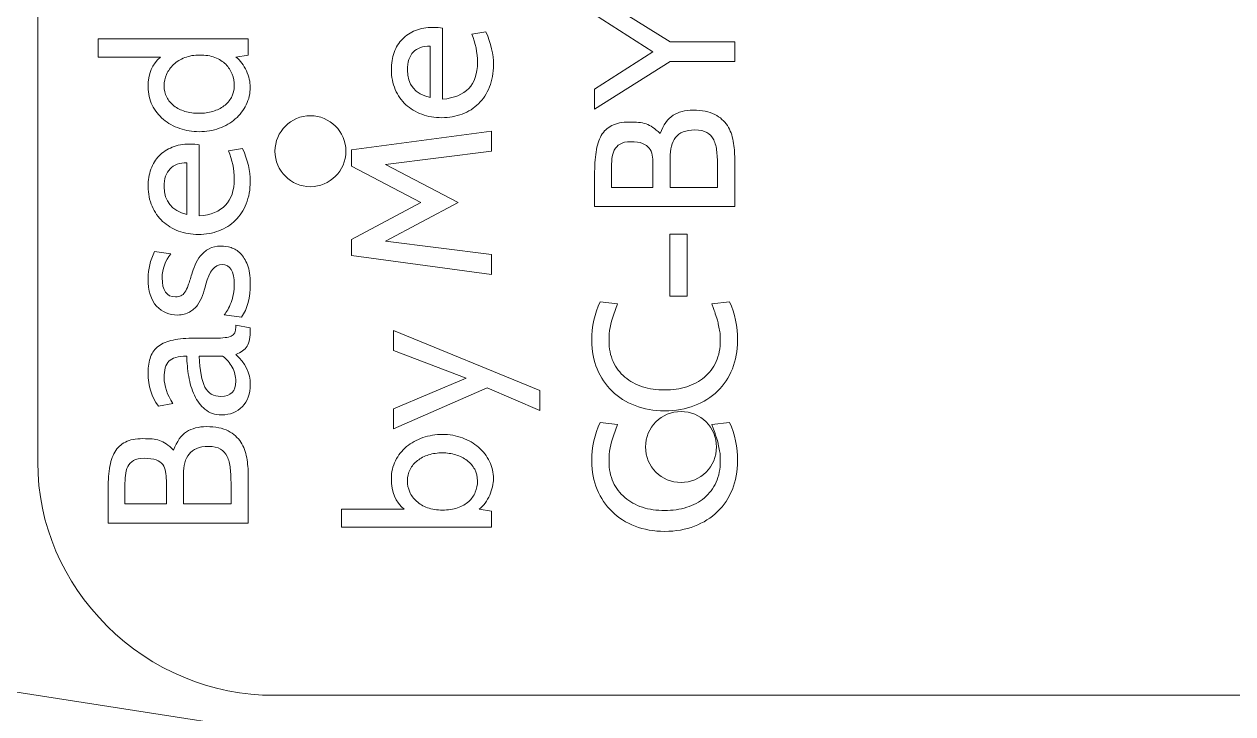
# Model space of a CAD drawing. Header units: centimetres. Extents: x -24 to 24.1, y -20.7 to 0.5.
# Drawn here: x -4.19 to 0.93, y -15.78 to -12.86 of the extents above; entities that cross this region are included whole.
import ezdxf

# ---------------------------------------------------------------- set-up
doc = ezdxf.new("R2010")
doc.units = ezdxf.units.CM
doc.header["$MEASUREMENT"] = 0
doc.layers.add('Layer 1', color=7, linetype='Continuous')

msp = doc.modelspace()

# ---------------------------------------------------------------- linework, layer by layer
at = {"layer": 'Layer 1', "color": 250, "lineweight": 9}
for points, knots in [([(-4.12828, -14.70126), (-4.12828, -14.70126), (-4.1283, -14.71581), (-4.1283, -14.71581), (-4.1283, -14.71581), (-4.1283, -14.98103), (-4.02293, -15.22084), (-3.83539, -15.40837), (-3.83539, -15.40837), (-3.64786, -15.59591), (-3.3935, -15.70126), (-3.12828, -15.70126), (-3.12828, -15.70126), (-3.12828, -15.70126), (4.37172, -15.70126), (4.37172, -15.70126), (4.37172, -15.70126), (4.63693, -15.70126), (4.89129, -15.59591), (5.07882, -15.40837), (5.07882, -15.40837), (5.26635, -15.22084), (5.37172, -14.96648), (5.37172, -14.70127), (5.37172, -14.70127), (5.37172, -14.70126), (5.37172, -2.29126), (5.37172, -2.29126), (5.37172, -2.29126), (5.37172, -1.73898), (4.924, -1.29127), (4.37172, -1.29127), (4.37172, -1.29127), (4.37172, -1.29126), (-3.12828, -1.29126), (-3.12828, -1.29127), (-3.12828, -1.29127), (-3.3935, -1.29127), (-3.64786, -1.39662), (-3.83539, -1.58416), (-3.83539, -1.58416), (-4.02293, -1.77169), (-4.12828, -2.02605), (-4.12828, -2.29126), (-4.12828, -2.29126), (-4.12828, -2.29126), (-4.12828, -14.70126), (-4.12828, -14.70126)], [0, 0, 0, 0, 0.07692308, 0.07692308, 0.07692308, 0.07692308, 0.15384615, 0.15384615, 0.15384615, 0.15384615, 0.23076923, 0.23076923, 0.23076923, 0.23076923, 0.30769231, 0.30769231, 0.30769231, 0.30769231, 0.38461538, 0.38461538, 0.38461538, 0.38461538, 0.46153846, 0.46153846, 0.46153846, 0.46153846, 0.53846154, 0.53846154, 0.53846154, 0.53846154, 0.61538462, 0.61538462, 0.61538462, 0.61538462, 0.69230769, 0.69230769, 0.69230769, 0.69230769, 0.76923077, 0.76923077, 0.76923077, 0.76923077, 0.84615385, 0.84615385, 0.84615385, 0.84615385, 1, 1, 1, 1]), ([(-1.77371, -12.73809), (-1.77371, -12.73809), (-1.45451, -12.93791), (-1.45451, -12.93791), (-1.45451, -12.93791), (-1.45451, -12.93791), (-1.18104, -12.93791), (-1.18104, -12.93791), (-1.18104, -12.93791), (-1.18104, -12.93791), (-1.18104, -13.02173), (-1.18104, -13.02173), (-1.18104, -13.02173), (-1.18104, -13.02173), (-1.45451, -13.02173), (-1.45451, -13.02173), (-1.45451, -13.02173), (-1.45451, -13.02173), (-1.77371, -13.22239), (-1.77371, -13.22239), (-1.77371, -13.22239), (-1.77371, -13.22239), (-1.77371, -13.13772), (-1.77371, -13.13772), (-1.77371, -13.13772), (-1.77371, -13.13772), (-1.52733, -12.98024), (-1.52733, -12.98024), (-1.52733, -12.98024), (-1.52733, -12.98024), (-1.77371, -12.82276), (-1.77371, -12.82276), (-1.77371, -12.82276), (-1.77371, -12.82276), (-1.77371, -12.73809), (-1.77371, -12.73809)], [0, 0, 0, 0, 0.1, 0.1, 0.1, 0.1, 0.2, 0.2, 0.2, 0.2, 0.3, 0.3, 0.3, 0.3, 0.4, 0.4, 0.4, 0.4, 0.5, 0.5, 0.5, 0.5, 0.6, 0.6, 0.6, 0.6, 0.7, 0.7, 0.7, 0.7, 0.8, 0.8, 0.8, 0.8, 1, 1, 1, 1]), ([(-2.41718, -12.88033), (-2.41718, -12.88033), (-2.41718, -13.1809), (-2.41718, -13.1809), (-2.41718, -13.1809), (-2.31841, -13.17187), (-2.26902, -13.11994), (-2.26902, -13.02511), (-2.26902, -13.02511), (-2.26902, -12.98278), (-2.2772, -12.94299), (-2.29357, -12.90573), (-2.29357, -12.90573), (-2.29357, -12.90573), (-2.23346, -12.89557), (-2.23346, -12.89557), (-2.23346, -12.89557), (-2.21201, -12.94468), (-2.20128, -12.99096), (-2.20128, -13.03443), (-2.20128, -13.03443), (-2.20128, -13.06942), (-2.20693, -13.10089), (-2.21822, -13.12883), (-2.21822, -13.12883), (-2.22951, -13.15677), (-2.24489, -13.18034), (-2.26436, -13.19953), (-2.26436, -13.19953), (-2.28383, -13.21872), (-2.30698, -13.23339), (-2.33379, -13.24355), (-2.33379, -13.24355), (-2.3606, -13.25371), (-2.38953, -13.25879), (-2.42057, -13.25879), (-2.42057, -13.25879), (-2.45049, -13.25879), (-2.47843, -13.254), (-2.50439, -13.2444), (-2.50439, -13.2444), (-2.53036, -13.2348), (-2.55279, -13.22126), (-2.5717, -13.20376), (-2.5717, -13.20376), (-2.59061, -13.18626), (-2.60557, -13.16495), (-2.61657, -13.13984), (-2.61657, -13.13984), (-2.62758, -13.11472), (-2.63309, -13.08664), (-2.63309, -13.05559), (-2.63309, -13.05559), (-2.63309, -13.02906), (-2.62913, -13.00479), (-2.62123, -12.98278), (-2.62123, -12.98278), (-2.61333, -12.96077), (-2.60176, -12.942), (-2.58652, -12.92648), (-2.58652, -12.92648), (-2.57128, -12.91095), (-2.55279, -12.89882), (-2.53106, -12.89007), (-2.53106, -12.89007), (-2.50933, -12.88132), (-2.48492, -12.87695), (-2.45782, -12.87695), (-2.45782, -12.87695), (-2.44202, -12.87695), (-2.42847, -12.87807), (-2.41718, -12.88033)], [0, 0, 0, 0, 0.05263158, 0.05263158, 0.05263158, 0.05263158, 0.10526316, 0.10526316, 0.10526316, 0.10526316, 0.15789474, 0.15789474, 0.15789474, 0.15789474, 0.21052632, 0.21052632, 0.21052632, 0.21052632, 0.26315789, 0.26315789, 0.26315789, 0.26315789, 0.31578947, 0.31578947, 0.31578947, 0.31578947, 0.36842105, 0.36842105, 0.36842105, 0.36842105, 0.42105263, 0.42105263, 0.42105263, 0.42105263, 0.47368421, 0.47368421, 0.47368421, 0.47368421, 0.52631579, 0.52631579, 0.52631579, 0.52631579, 0.57894737, 0.57894737, 0.57894737, 0.57894737, 0.63157895, 0.63157895, 0.63157895, 0.63157895, 0.68421053, 0.68421053, 0.68421053, 0.68421053, 0.73684211, 0.73684211, 0.73684211, 0.73684211, 0.78947368, 0.78947368, 0.78947368, 0.78947368, 0.84210526, 0.84210526, 0.84210526, 0.84210526, 0.89473684, 0.89473684, 0.89473684, 0.89473684, 1, 1, 1, 1]), ([(-3.23846, -12.92606), (-3.23846, -12.92606), (-3.23846, -12.99379), (-3.23846, -12.99379), (-3.23846, -12.99379), (-3.23846, -12.99379), (-3.29095, -13.00226), (-3.29095, -13.00226), (-3.29095, -13.00226), (-3.28136, -13.00903), (-3.27289, -13.01764), (-3.26555, -13.02808), (-3.26555, -13.02808), (-3.25822, -13.03852), (-3.25187, -13.04953), (-3.2465, -13.0611), (-3.2465, -13.0611), (-3.24114, -13.07267), (-3.23705, -13.08439), (-3.23423, -13.09624), (-3.23423, -13.09624), (-3.2314, -13.10809), (-3.22999, -13.1191), (-3.22999, -13.12926), (-3.22999, -13.12926), (-3.22999, -13.15579), (-3.23564, -13.18062), (-3.24693, -13.20377), (-3.24693, -13.20377), (-3.25822, -13.22691), (-3.2736, -13.24695), (-3.29307, -13.26388), (-3.29307, -13.26388), (-3.31254, -13.28081), (-3.3354, -13.29408), (-3.36165, -13.30367), (-3.36165, -13.30367), (-3.3879, -13.31327), (-3.41598, -13.31807), (-3.44589, -13.31807), (-3.44589, -13.31807), (-3.47468, -13.31807), (-3.5022, -13.31355), (-3.52844, -13.30452), (-3.52844, -13.30452), (-3.55469, -13.29549), (-3.57769, -13.28265), (-3.59745, -13.266), (-3.59745, -13.266), (-3.6172, -13.24935), (-3.63287, -13.22945), (-3.64444, -13.20631), (-3.64444, -13.20631), (-3.65601, -13.18316), (-3.6618, -13.15748), (-3.6618, -13.12926), (-3.6618, -13.12926), (-3.6618, -13.07338), (-3.6443, -13.03105), (-3.6093, -13.00226), (-3.6093, -13.00226), (-3.6093, -13.00226), (-3.87346, -13.00226), (-3.87346, -13.00226), (-3.87346, -13.00226), (-3.87346, -13.00226), (-3.87346, -12.92606), (-3.87346, -12.92606), (-3.87346, -12.92606), (-3.87346, -12.92606), (-3.23846, -12.92606), (-3.23846, -12.92606)], [0, 0, 0, 0, 0.05263158, 0.05263158, 0.05263158, 0.05263158, 0.10526316, 0.10526316, 0.10526316, 0.10526316, 0.15789474, 0.15789474, 0.15789474, 0.15789474, 0.21052632, 0.21052632, 0.21052632, 0.21052632, 0.26315789, 0.26315789, 0.26315789, 0.26315789, 0.31578947, 0.31578947, 0.31578947, 0.31578947, 0.36842105, 0.36842105, 0.36842105, 0.36842105, 0.42105263, 0.42105263, 0.42105263, 0.42105263, 0.47368421, 0.47368421, 0.47368421, 0.47368421, 0.52631579, 0.52631579, 0.52631579, 0.52631579, 0.57894737, 0.57894737, 0.57894737, 0.57894737, 0.63157895, 0.63157895, 0.63157895, 0.63157895, 0.68421053, 0.68421053, 0.68421053, 0.68421053, 0.73684211, 0.73684211, 0.73684211, 0.73684211, 0.78947368, 0.78947368, 0.78947368, 0.78947368, 0.84210526, 0.84210526, 0.84210526, 0.84210526, 0.89473684, 0.89473684, 0.89473684, 0.89473684, 1, 1, 1, 1]), ([(-2.56535, -13.05729), (-2.56535, -13.11881), (-2.53346, -13.15776), (-2.46968, -13.17413), (-2.46968, -13.17413), (-2.46968, -13.17413), (-2.46968, -12.95569), (-2.46968, -12.95569), (-2.46968, -12.95569), (-2.50016, -12.95569), (-2.52372, -12.96415), (-2.54037, -12.98109), (-2.54037, -12.98109), (-2.55703, -12.99802), (-2.56535, -13.02342), (-2.56535, -13.05729)], [0, 0, 0, 0, 0.2, 0.2, 0.2, 0.2, 0.4, 0.4, 0.4, 0.4, 0.6, 0.6, 0.6, 0.6, 1, 1, 1, 1]), ([(-3.59406, -13.12333), (-3.59406, -13.14139), (-3.59039, -13.15762), (-3.58305, -13.17202), (-3.58305, -13.17202), (-3.57572, -13.18641), (-3.56556, -13.19869), (-3.55257, -13.20885), (-3.55257, -13.20885), (-3.53959, -13.21901), (-3.52407, -13.22677), (-3.50601, -13.23213), (-3.50601, -13.23213), (-3.48795, -13.23749), (-3.46791, -13.24017), (-3.44589, -13.24017), (-3.44589, -13.24017), (-3.42557, -13.24017), (-3.40638, -13.23749), (-3.38832, -13.23213), (-3.38832, -13.23213), (-3.37026, -13.22677), (-3.35459, -13.21915), (-3.34133, -13.20927), (-3.34133, -13.20927), (-3.32807, -13.19939), (-3.31748, -13.18726), (-3.30958, -13.17286), (-3.30958, -13.17286), (-3.30168, -13.15847), (-3.29773, -13.14196), (-3.29773, -13.12333), (-3.29773, -13.12333), (-3.29773, -13.1064), (-3.30069, -13.09017), (-3.30662, -13.07465), (-3.30662, -13.07465), (-3.31254, -13.05913), (-3.32157, -13.0453), (-3.33371, -13.03316), (-3.33371, -13.03316), (-3.34585, -13.02103), (-3.36109, -13.01143), (-3.37943, -13.00438), (-3.37943, -13.00438), (-3.39778, -12.99732), (-3.41908, -12.99379), (-3.44335, -12.99379), (-3.44335, -12.99379), (-3.46706, -12.99379), (-3.48823, -12.99746), (-3.50685, -13.0048), (-3.50685, -13.0048), (-3.52548, -13.01214), (-3.54129, -13.02187), (-3.55427, -13.03401), (-3.55427, -13.03401), (-3.56725, -13.04614), (-3.57713, -13.05997), (-3.5839, -13.0755), (-3.5839, -13.0755), (-3.59067, -13.09102), (-3.59406, -13.10696), (-3.59406, -13.12333)], [0, 0, 0, 0, 0.05882353, 0.05882353, 0.05882353, 0.05882353, 0.11764706, 0.11764706, 0.11764706, 0.11764706, 0.17647059, 0.17647059, 0.17647059, 0.17647059, 0.23529412, 0.23529412, 0.23529412, 0.23529412, 0.29411765, 0.29411765, 0.29411765, 0.29411765, 0.35294118, 0.35294118, 0.35294118, 0.35294118, 0.41176471, 0.41176471, 0.41176471, 0.41176471, 0.47058824, 0.47058824, 0.47058824, 0.47058824, 0.52941176, 0.52941176, 0.52941176, 0.52941176, 0.58823529, 0.58823529, 0.58823529, 0.58823529, 0.64705882, 0.64705882, 0.64705882, 0.64705882, 0.70588235, 0.70588235, 0.70588235, 0.70588235, 0.76470588, 0.76470588, 0.76470588, 0.76470588, 0.82352941, 0.82352941, 0.82352941, 0.82352941, 0.88235294, 0.88235294, 0.88235294, 0.88235294, 1, 1, 1, 1]), ([(-1.18104, -13.43152), (-1.18104, -13.43152), (-1.18104, -13.63472), (-1.18104, -13.63472), (-1.18104, -13.63472), (-1.18104, -13.63472), (-1.77371, -13.63472), (-1.77371, -13.63472), (-1.77371, -13.63472), (-1.77371, -13.63472), (-1.77371, -13.50094), (-1.77371, -13.50094), (-1.77371, -13.50094), (-1.77371, -13.46425), (-1.77173, -13.43194), (-1.76778, -13.404), (-1.76778, -13.404), (-1.76383, -13.37606), (-1.75635, -13.35278), (-1.74535, -13.33415), (-1.74535, -13.33415), (-1.73434, -13.31552), (-1.71938, -13.30141), (-1.70047, -13.29182), (-1.70047, -13.29182), (-1.68156, -13.28222), (-1.65715, -13.27742), (-1.62724, -13.27742), (-1.62724, -13.27742), (-1.612, -13.27742), (-1.59873, -13.27784), (-1.58744, -13.27869), (-1.58744, -13.27869), (-1.57615, -13.27954), (-1.56571, -13.28166), (-1.55611, -13.28504), (-1.55611, -13.28504), (-1.54652, -13.28843), (-1.53706, -13.29337), (-1.52775, -13.29986), (-1.52775, -13.29986), (-1.51844, -13.30621), (-1.50814, -13.31482), (-1.49685, -13.32554), (-1.49685, -13.32554), (-1.48274, -13.28885), (-1.46439, -13.26331), (-1.44181, -13.24863), (-1.44181, -13.24863), (-1.41924, -13.23396), (-1.39101, -13.22662), (-1.35715, -13.22662), (-1.35715, -13.22662), (-1.31933, -13.22662), (-1.28885, -13.23269), (-1.26571, -13.24482), (-1.26571, -13.24482), (-1.24256, -13.25696), (-1.22478, -13.27276), (-1.21237, -13.29224), (-1.21237, -13.29224), (-1.19995, -13.31171), (-1.19162, -13.33373), (-1.18739, -13.35828), (-1.18739, -13.35828), (-1.18316, -13.38283), (-1.18104, -13.40724), (-1.18104, -13.43152)], [0, 0, 0, 0, 0.05555556, 0.05555556, 0.05555556, 0.05555556, 0.11111111, 0.11111111, 0.11111111, 0.11111111, 0.16666667, 0.16666667, 0.16666667, 0.16666667, 0.22222222, 0.22222222, 0.22222222, 0.22222222, 0.27777778, 0.27777778, 0.27777778, 0.27777778, 0.33333333, 0.33333333, 0.33333333, 0.33333333, 0.38888889, 0.38888889, 0.38888889, 0.38888889, 0.44444444, 0.44444444, 0.44444444, 0.44444444, 0.5, 0.5, 0.5, 0.5, 0.55555556, 0.55555556, 0.55555556, 0.55555556, 0.61111111, 0.61111111, 0.61111111, 0.61111111, 0.66666667, 0.66666667, 0.66666667, 0.66666667, 0.72222222, 0.72222222, 0.72222222, 0.72222222, 0.77777778, 0.77777778, 0.77777778, 0.77777778, 0.83333333, 0.83333333, 0.83333333, 0.83333333, 0.88888889, 0.88888889, 0.88888889, 0.88888889, 1, 1, 1, 1]), ([(-2.97548, -13.25053), (-3.05833, -13.25051), (-3.12548, -13.31768), (-3.12548, -13.40051), (-3.12548, -13.40051), (-3.12549, -13.48335), (-3.05833, -13.5505), (-2.9755, -13.5505), (-2.9755, -13.5505), (-2.89266, -13.55051), (-2.82551, -13.48335), (-2.82549, -13.40052), (-2.82549, -13.40052), (-2.82549, -13.31768), (-2.89266, -13.25053), (-2.97548, -13.25053)], [0, 0, 0, 0, 0.2, 0.2, 0.2, 0.2, 0.4, 0.4, 0.4, 0.4, 0.6, 0.6, 0.6, 0.6, 1, 1, 1, 1]), ([(-2.20975, -13.31552), (-2.20975, -13.31552), (-2.20975, -13.40019), (-2.20975, -13.40019), (-2.20975, -13.40019), (-2.20975, -13.40019), (-2.65764, -13.45607), (-2.65764, -13.45607), (-2.65764, -13.45607), (-2.65764, -13.45607), (-2.3503, -13.61694), (-2.3503, -13.61694), (-2.3503, -13.61694), (-2.3503, -13.61694), (-2.65764, -13.78119), (-2.65764, -13.78119), (-2.65764, -13.78119), (-2.65764, -13.78119), (-2.20975, -13.83707), (-2.20975, -13.83707), (-2.20975, -13.83707), (-2.20975, -13.83707), (-2.20975, -13.92174), (-2.20975, -13.92174), (-2.20975, -13.92174), (-2.20975, -13.92174), (-2.80242, -13.84215), (-2.80242, -13.84215), (-2.80242, -13.84215), (-2.80242, -13.84215), (-2.80242, -13.77357), (-2.80242, -13.77357), (-2.80242, -13.77357), (-2.80242, -13.77357), (-2.50862, -13.61779), (-2.50862, -13.61779), (-2.50862, -13.61779), (-2.50862, -13.61779), (-2.80242, -13.46369), (-2.80242, -13.46369), (-2.80242, -13.46369), (-2.80242, -13.46369), (-2.80242, -13.39426), (-2.80242, -13.39426), (-2.80242, -13.39426), (-2.80242, -13.39426), (-2.20975, -13.31552), (-2.20975, -13.31552)], [0, 0, 0, 0, 0.07692308, 0.07692308, 0.07692308, 0.07692308, 0.15384615, 0.15384615, 0.15384615, 0.15384615, 0.23076923, 0.23076923, 0.23076923, 0.23076923, 0.30769231, 0.30769231, 0.30769231, 0.30769231, 0.38461538, 0.38461538, 0.38461538, 0.38461538, 0.46153846, 0.46153846, 0.46153846, 0.46153846, 0.53846154, 0.53846154, 0.53846154, 0.53846154, 0.61538462, 0.61538462, 0.61538462, 0.61538462, 0.69230769, 0.69230769, 0.69230769, 0.69230769, 0.76923077, 0.76923077, 0.76923077, 0.76923077, 0.84615385, 0.84615385, 0.84615385, 0.84615385, 1, 1, 1, 1]), ([(-1.45451, -13.42855), (-1.45451, -13.42855), (-1.45451, -13.55344), (-1.45451, -13.55344), (-1.45451, -13.55344), (-1.45451, -13.55344), (-1.25385, -13.55344), (-1.25385, -13.55344), (-1.25385, -13.55344), (-1.25385, -13.55344), (-1.25385, -13.47074), (-1.25385, -13.47074), (-1.25385, -13.47074), (-1.25385, -13.44549), (-1.25484, -13.42291), (-1.25682, -13.40329), (-1.25682, -13.40329), (-1.25879, -13.38354), (-1.26317, -13.36689), (-1.26994, -13.35306), (-1.26994, -13.35306), (-1.27671, -13.33923), (-1.28631, -13.32879), (-1.29873, -13.32145), (-1.29873, -13.32145), (-1.31114, -13.31411), (-1.32808, -13.31044), (-1.34953, -13.31044), (-1.34953, -13.31044), (-1.36928, -13.31044), (-1.38579, -13.31326), (-1.39906, -13.31891), (-1.39906, -13.31891), (-1.41232, -13.32455), (-1.42305, -13.33231), (-1.43123, -13.34247), (-1.43123, -13.34247), (-1.43942, -13.35263), (-1.44534, -13.36505), (-1.44901, -13.37959), (-1.44901, -13.37959), (-1.45268, -13.39426), (-1.45451, -13.41063), (-1.45451, -13.42855)], [0, 0, 0, 0, 0.08333333, 0.08333333, 0.08333333, 0.08333333, 0.16666667, 0.16666667, 0.16666667, 0.16666667, 0.25, 0.25, 0.25, 0.25, 0.33333333, 0.33333333, 0.33333333, 0.33333333, 0.41666667, 0.41666667, 0.41666667, 0.41666667, 0.5, 0.5, 0.5, 0.5, 0.58333333, 0.58333333, 0.58333333, 0.58333333, 0.66666667, 0.66666667, 0.66666667, 0.66666667, 0.75, 0.75, 0.75, 0.75, 0.83333333, 0.83333333, 0.83333333, 0.83333333, 1, 1, 1, 1]), ([(-3.44589, -13.37395), (-3.44589, -13.37395), (-3.44589, -13.67452), (-3.44589, -13.67452), (-3.44589, -13.67452), (-3.34712, -13.66549), (-3.29773, -13.61356), (-3.29773, -13.51873), (-3.29773, -13.51873), (-3.29773, -13.4764), (-3.30591, -13.43661), (-3.32228, -13.39935), (-3.32228, -13.39935), (-3.32228, -13.39935), (-3.26217, -13.38919), (-3.26217, -13.38919), (-3.26217, -13.38919), (-3.24072, -13.4383), (-3.22999, -13.48458), (-3.22999, -13.52805), (-3.22999, -13.52805), (-3.22999, -13.56304), (-3.23564, -13.59451), (-3.24693, -13.62245), (-3.24693, -13.62245), (-3.25822, -13.65039), (-3.2736, -13.67396), (-3.29307, -13.69315), (-3.29307, -13.69315), (-3.31254, -13.71234), (-3.33569, -13.72701), (-3.3625, -13.73717), (-3.3625, -13.73717), (-3.38931, -13.74733), (-3.41824, -13.75241), (-3.44928, -13.75241), (-3.44928, -13.75241), (-3.4792, -13.75241), (-3.50714, -13.74762), (-3.5331, -13.73802), (-3.5331, -13.73802), (-3.55907, -13.72842), (-3.5815, -13.71488), (-3.60041, -13.69738), (-3.60041, -13.69738), (-3.61932, -13.67988), (-3.63428, -13.65857), (-3.64528, -13.63346), (-3.64528, -13.63346), (-3.65629, -13.60834), (-3.6618, -13.58026), (-3.6618, -13.54921), (-3.6618, -13.54921), (-3.6618, -13.52268), (-3.65784, -13.49841), (-3.64994, -13.4764), (-3.64994, -13.4764), (-3.64204, -13.45439), (-3.63047, -13.43562), (-3.61523, -13.4201), (-3.61523, -13.4201), (-3.59999, -13.40457), (-3.5815, -13.39244), (-3.55977, -13.38369), (-3.55977, -13.38369), (-3.53804, -13.37494), (-3.51363, -13.37057), (-3.48653, -13.37057), (-3.48653, -13.37057), (-3.47073, -13.37057), (-3.45718, -13.37169), (-3.44589, -13.37395)], [0, 0, 0, 0, 0.05263158, 0.05263158, 0.05263158, 0.05263158, 0.10526316, 0.10526316, 0.10526316, 0.10526316, 0.15789474, 0.15789474, 0.15789474, 0.15789474, 0.21052632, 0.21052632, 0.21052632, 0.21052632, 0.26315789, 0.26315789, 0.26315789, 0.26315789, 0.31578947, 0.31578947, 0.31578947, 0.31578947, 0.36842105, 0.36842105, 0.36842105, 0.36842105, 0.42105263, 0.42105263, 0.42105263, 0.42105263, 0.47368421, 0.47368421, 0.47368421, 0.47368421, 0.52631579, 0.52631579, 0.52631579, 0.52631579, 0.57894737, 0.57894737, 0.57894737, 0.57894737, 0.63157895, 0.63157895, 0.63157895, 0.63157895, 0.68421053, 0.68421053, 0.68421053, 0.68421053, 0.73684211, 0.73684211, 0.73684211, 0.73684211, 0.78947368, 0.78947368, 0.78947368, 0.78947368, 0.84210526, 0.84210526, 0.84210526, 0.84210526, 0.89473684, 0.89473684, 0.89473684, 0.89473684, 1, 1, 1, 1]), ([(-1.70259, -13.47752), (-1.70259, -13.47752), (-1.70259, -13.55344), (-1.70259, -13.55344), (-1.70259, -13.55344), (-1.70259, -13.55344), (-1.52733, -13.55344), (-1.52733, -13.55344), (-1.52733, -13.55344), (-1.52733, -13.55344), (-1.52733, -13.45395), (-1.52733, -13.45395), (-1.52733, -13.45395), (-1.52733, -13.44055), (-1.52832, -13.42813), (-1.53029, -13.41684), (-1.53029, -13.41684), (-1.53227, -13.40569), (-1.53636, -13.39581), (-1.54271, -13.38735), (-1.54271, -13.38735), (-1.54892, -13.37888), (-1.55823, -13.37239), (-1.57079, -13.36759), (-1.57079, -13.36759), (-1.58321, -13.36279), (-1.60028, -13.3604), (-1.62173, -13.3604), (-1.62173, -13.3604), (-1.6405, -13.3604), (-1.65518, -13.36364), (-1.66604, -13.37013), (-1.66604, -13.37013), (-1.67677, -13.37662), (-1.68481, -13.38509), (-1.69031, -13.39581), (-1.69031, -13.39581), (-1.69567, -13.40654), (-1.69906, -13.41882), (-1.70047, -13.43293), (-1.70047, -13.43293), (-1.70188, -13.4469), (-1.70259, -13.46185), (-1.70259, -13.47752)], [0, 0, 0, 0, 0.08333333, 0.08333333, 0.08333333, 0.08333333, 0.16666667, 0.16666667, 0.16666667, 0.16666667, 0.25, 0.25, 0.25, 0.25, 0.33333333, 0.33333333, 0.33333333, 0.33333333, 0.41666667, 0.41666667, 0.41666667, 0.41666667, 0.5, 0.5, 0.5, 0.5, 0.58333333, 0.58333333, 0.58333333, 0.58333333, 0.66666667, 0.66666667, 0.66666667, 0.66666667, 0.75, 0.75, 0.75, 0.75, 0.83333333, 0.83333333, 0.83333333, 0.83333333, 1, 1, 1, 1]), ([(-3.59406, -13.55091), (-3.59406, -13.61243), (-3.56217, -13.65138), (-3.49839, -13.66775), (-3.49839, -13.66775), (-3.49839, -13.66775), (-3.49839, -13.44931), (-3.49839, -13.44931), (-3.49839, -13.44931), (-3.52887, -13.44931), (-3.55243, -13.45777), (-3.56908, -13.47471), (-3.56908, -13.47471), (-3.58574, -13.49164), (-3.59406, -13.51704), (-3.59406, -13.55091)], [0, 0, 0, 0, 0.2, 0.2, 0.2, 0.2, 0.4, 0.4, 0.4, 0.4, 0.6, 0.6, 0.6, 0.6, 1, 1, 1, 1]), ([(-1.38255, -13.75071), (-1.38255, -13.75071), (-1.38255, -14.01318), (-1.38255, -14.01318), (-1.38255, -14.01318), (-1.38255, -14.01318), (-1.45536, -14.01318), (-1.45536, -14.01318), (-1.45536, -14.01318), (-1.45536, -14.01318), (-1.45536, -13.75071), (-1.45536, -13.75071), (-1.45536, -13.75071), (-1.45536, -13.75071), (-1.38255, -13.75071), (-1.38255, -13.75071)], [0, 0, 0, 0, 0.2, 0.2, 0.2, 0.2, 0.4, 0.4, 0.4, 0.4, 0.6, 0.6, 0.6, 0.6, 1, 1, 1, 1]), ([(-3.22999, -13.95985), (-3.22999, -14.02024), (-3.24213, -14.06766), (-3.2664, -14.10209), (-3.2664, -14.10209), (-3.2664, -14.10209), (-3.34006, -14.09277), (-3.34006, -14.09277), (-3.34006, -14.09277), (-3.3299, -14.08148), (-3.3203, -14.06413), (-3.31127, -14.0407), (-3.31127, -14.0407), (-3.30224, -14.01728), (-3.29773, -13.99146), (-3.29773, -13.96323), (-3.29773, -13.96323), (-3.29773, -13.90792), (-3.31494, -13.88026), (-3.34937, -13.88026), (-3.34937, -13.88026), (-3.38042, -13.88026), (-3.40328, -13.90792), (-3.41795, -13.96323), (-3.41795, -13.96323), (-3.42191, -13.98017), (-3.42656, -13.99611), (-3.43192, -14.01107), (-3.43192, -14.01107), (-3.43729, -14.02603), (-3.44434, -14.03943), (-3.45309, -14.05129), (-3.45309, -14.05129), (-3.46184, -14.06314), (-3.47299, -14.07288), (-3.48653, -14.0805), (-3.48653, -14.0805), (-3.50008, -14.08812), (-3.51701, -14.09249), (-3.53733, -14.09362), (-3.53733, -14.09362), (-3.57289, -14.09362), (-3.60253, -14.08092), (-3.62623, -14.05552), (-3.62623, -14.05552), (-3.64994, -14.03012), (-3.6618, -13.99089), (-3.6618, -13.93783), (-3.6618, -13.93783), (-3.6618, -13.90001), (-3.65276, -13.86248), (-3.6347, -13.82523), (-3.6347, -13.82523), (-3.6347, -13.82523), (-3.56527, -13.83454), (-3.56527, -13.83454), (-3.56527, -13.83454), (-3.59011, -13.86389), (-3.60253, -13.89776), (-3.60253, -13.93614), (-3.60253, -13.93614), (-3.60253, -13.98976), (-3.58376, -14.01657), (-3.54622, -14.01657), (-3.54622, -14.01657), (-3.53719, -14.01657), (-3.52943, -14.01516), (-3.52322, -14.01234), (-3.52322, -14.01234), (-3.51701, -14.00952), (-3.51137, -14.00444), (-3.50657, -13.9971), (-3.50657, -13.9971), (-3.50177, -13.98976), (-3.49712, -13.97988), (-3.49246, -13.96747), (-3.49246, -13.96747), (-3.48795, -13.95505), (-3.48287, -13.93924), (-3.47722, -13.92005), (-3.47722, -13.92005), (-3.47383, -13.9082), (-3.46918, -13.89536), (-3.46325, -13.88153), (-3.46325, -13.88153), (-3.45732, -13.8677), (-3.44956, -13.85486), (-3.43997, -13.84301), (-3.43997, -13.84301), (-3.43037, -13.83115), (-3.41852, -13.82127), (-3.40441, -13.81337), (-3.40441, -13.81337), (-3.3903, -13.80547), (-3.37336, -13.80152), (-3.35361, -13.80152), (-3.35361, -13.80152), (-3.34006, -13.80152), (-3.32595, -13.80378), (-3.31127, -13.80829), (-3.31127, -13.80829), (-3.2966, -13.81281), (-3.28333, -13.82099), (-3.27148, -13.83285), (-3.27148, -13.83285), (-3.25963, -13.8447), (-3.24975, -13.86093), (-3.24185, -13.88153), (-3.24185, -13.88153), (-3.23394, -13.90213), (-3.22999, -13.92824), (-3.22999, -13.95985)], [0, 0, 0, 0, 0.03448276, 0.03448276, 0.03448276, 0.03448276, 0.06896552, 0.06896552, 0.06896552, 0.06896552, 0.10344828, 0.10344828, 0.10344828, 0.10344828, 0.13793103, 0.13793103, 0.13793103, 0.13793103, 0.17241379, 0.17241379, 0.17241379, 0.17241379, 0.20689655, 0.20689655, 0.20689655, 0.20689655, 0.24137931, 0.24137931, 0.24137931, 0.24137931, 0.27586207, 0.27586207, 0.27586207, 0.27586207, 0.31034483, 0.31034483, 0.31034483, 0.31034483, 0.34482759, 0.34482759, 0.34482759, 0.34482759, 0.37931034, 0.37931034, 0.37931034, 0.37931034, 0.4137931, 0.4137931, 0.4137931, 0.4137931, 0.44827586, 0.44827586, 0.44827586, 0.44827586, 0.48275862, 0.48275862, 0.48275862, 0.48275862, 0.51724138, 0.51724138, 0.51724138, 0.51724138, 0.55172414, 0.55172414, 0.55172414, 0.55172414, 0.5862069, 0.5862069, 0.5862069, 0.5862069, 0.62068966, 0.62068966, 0.62068966, 0.62068966, 0.65517241, 0.65517241, 0.65517241, 0.65517241, 0.68965517, 0.68965517, 0.68965517, 0.68965517, 0.72413793, 0.72413793, 0.72413793, 0.72413793, 0.75862069, 0.75862069, 0.75862069, 0.75862069, 0.79310345, 0.79310345, 0.79310345, 0.79310345, 0.82758621, 0.82758621, 0.82758621, 0.82758621, 0.86206897, 0.86206897, 0.86206897, 0.86206897, 0.89655172, 0.89655172, 0.89655172, 0.89655172, 0.93103448, 0.93103448, 0.93103448, 0.93103448, 1, 1, 1, 1]), ([(-1.16919, -14.20114), (-1.16919, -14.2446), (-1.17652, -14.28454), (-1.1912, -14.32094), (-1.1912, -14.32094), (-1.20588, -14.35735), (-1.22676, -14.38868), (-1.25385, -14.41492), (-1.25385, -14.41492), (-1.28095, -14.44117), (-1.3134, -14.46163), (-1.35122, -14.47631), (-1.35122, -14.47631), (-1.38904, -14.49098), (-1.43109, -14.49832), (-1.47737, -14.49832), (-1.47737, -14.49832), (-1.52309, -14.49832), (-1.56486, -14.49098), (-1.60268, -14.47631), (-1.60268, -14.47631), (-1.6405, -14.46163), (-1.67296, -14.44117), (-1.70005, -14.41492), (-1.70005, -14.41492), (-1.72714, -14.38868), (-1.74817, -14.35749), (-1.76313, -14.32137), (-1.76313, -14.32137), (-1.77808, -14.28524), (-1.78556, -14.24545), (-1.78556, -14.20199), (-1.78556, -14.20199), (-1.78556, -14.14159), (-1.77399, -14.08684), (-1.75085, -14.03773), (-1.75085, -14.03773), (-1.75085, -14.03773), (-1.67634, -14.0462), (-1.67634, -14.0462), (-1.67634, -14.0462), (-1.67634, -14.0462), (-1.69328, -14.09446), (-1.69328, -14.09446), (-1.69328, -14.09446), (-1.70626, -14.12663), (-1.71275, -14.16247), (-1.71275, -14.20199), (-1.71275, -14.20199), (-1.71275, -14.23529), (-1.70682, -14.26478), (-1.69497, -14.29046), (-1.69497, -14.29046), (-1.68312, -14.31614), (-1.66675, -14.33788), (-1.64586, -14.35566), (-1.64586, -14.35566), (-1.62498, -14.37344), (-1.60014, -14.38698), (-1.57135, -14.3963), (-1.57135, -14.3963), (-1.54257, -14.40561), (-1.51124, -14.41027), (-1.47737, -14.41027), (-1.47737, -14.41027), (-1.44407, -14.41027), (-1.41303, -14.40575), (-1.38424, -14.39672), (-1.38424, -14.39672), (-1.35545, -14.38769), (-1.33048, -14.37428), (-1.30931, -14.3565), (-1.30931, -14.3565), (-1.28814, -14.33872), (-1.27163, -14.31671), (-1.25978, -14.29046), (-1.25978, -14.29046), (-1.24793, -14.26422), (-1.242, -14.23416), (-1.242, -14.20029), (-1.242, -14.20029), (-1.242, -14.19183), (-1.24228, -14.18364), (-1.24285, -14.17574), (-1.24285, -14.17574), (-1.24341, -14.16784), (-1.24454, -14.15965), (-1.24623, -14.15119), (-1.24623, -14.15119), (-1.24623, -14.15119), (-1.25047, -14.13002), (-1.25047, -14.13002), (-1.25047, -14.13002), (-1.25103, -14.1255), (-1.25329, -14.11788), (-1.25724, -14.10716), (-1.25724, -14.10716), (-1.25724, -14.10716), (-1.26317, -14.08768), (-1.26317, -14.08768), (-1.26317, -14.08768), (-1.26373, -14.08486), (-1.26627, -14.07752), (-1.27079, -14.06567), (-1.27079, -14.06567), (-1.27079, -14.06567), (-1.27756, -14.0462), (-1.27756, -14.0462), (-1.27756, -14.0462), (-1.27756, -14.0462), (-1.20305, -14.03773), (-1.20305, -14.03773), (-1.20305, -14.03773), (-1.18048, -14.08684), (-1.16919, -14.14131), (-1.16919, -14.20114)], [0, 0, 0, 0, 0.03333333, 0.03333333, 0.03333333, 0.03333333, 0.06666667, 0.06666667, 0.06666667, 0.06666667, 0.1, 0.1, 0.1, 0.1, 0.13333333, 0.13333333, 0.13333333, 0.13333333, 0.16666667, 0.16666667, 0.16666667, 0.16666667, 0.2, 0.2, 0.2, 0.2, 0.23333333, 0.23333333, 0.23333333, 0.23333333, 0.26666667, 0.26666667, 0.26666667, 0.26666667, 0.3, 0.3, 0.3, 0.3, 0.33333333, 0.33333333, 0.33333333, 0.33333333, 0.36666667, 0.36666667, 0.36666667, 0.36666667, 0.4, 0.4, 0.4, 0.4, 0.43333333, 0.43333333, 0.43333333, 0.43333333, 0.46666667, 0.46666667, 0.46666667, 0.46666667, 0.5, 0.5, 0.5, 0.5, 0.53333333, 0.53333333, 0.53333333, 0.53333333, 0.56666667, 0.56666667, 0.56666667, 0.56666667, 0.6, 0.6, 0.6, 0.6, 0.63333333, 0.63333333, 0.63333333, 0.63333333, 0.66666667, 0.66666667, 0.66666667, 0.66666667, 0.7, 0.7, 0.7, 0.7, 0.73333333, 0.73333333, 0.73333333, 0.73333333, 0.76666667, 0.76666667, 0.76666667, 0.76666667, 0.8, 0.8, 0.8, 0.8, 0.83333333, 0.83333333, 0.83333333, 0.83333333, 0.86666667, 0.86666667, 0.86666667, 0.86666667, 0.9, 0.9, 0.9, 0.9, 0.93333333, 0.93333333, 0.93333333, 0.93333333, 1, 1, 1, 1]), ([(-3.29095, -14.13595), (-3.29095, -14.13595), (-3.22999, -14.14781), (-3.22999, -14.14781), (-3.22999, -14.14781), (-3.22999, -14.14781), (-3.22999, -14.15373), (-3.22999, -14.15373), (-3.22999, -14.15373), (-3.22999, -14.17067), (-3.23098, -14.18478), (-3.23296, -14.19607), (-3.23296, -14.19607), (-3.23493, -14.20735), (-3.23832, -14.21695), (-3.24312, -14.22485), (-3.24312, -14.22485), (-3.24791, -14.23275), (-3.25426, -14.23939), (-3.26217, -14.24475), (-3.26217, -14.24475), (-3.27007, -14.25011), (-3.27966, -14.25533), (-3.29095, -14.26041), (-3.29095, -14.26041), (-3.25031, -14.29541), (-3.22999, -14.33774), (-3.22999, -14.38741), (-3.22999, -14.38741), (-3.22999, -14.42636), (-3.24114, -14.4574), (-3.26344, -14.48055), (-3.26344, -14.48055), (-3.28573, -14.50369), (-3.31466, -14.51526), (-3.35022, -14.51526), (-3.35022, -14.51526), (-3.37901, -14.51526), (-3.40271, -14.5075), (-3.42134, -14.49198), (-3.42134, -14.49198), (-3.43997, -14.47645), (-3.45493, -14.4567), (-3.46621, -14.43271), (-3.46621, -14.43271), (-3.4775, -14.40872), (-3.48555, -14.38205), (-3.49034, -14.3527), (-3.49034, -14.3527), (-3.49514, -14.32335), (-3.49782, -14.29484), (-3.49839, -14.26719), (-3.49839, -14.26719), (-3.53564, -14.26719), (-3.5609, -14.27438), (-3.57416, -14.28878), (-3.57416, -14.28878), (-3.58743, -14.30317), (-3.59406, -14.32617), (-3.59406, -14.35778), (-3.59406, -14.35778), (-3.59406, -14.3939), (-3.58164, -14.43031), (-3.55681, -14.467), (-3.55681, -14.467), (-3.55681, -14.467), (-3.61861, -14.47801), (-3.61861, -14.47801), (-3.61861, -14.47801), (-3.6474, -14.44075), (-3.6618, -14.3939), (-3.6618, -14.33746), (-3.6618, -14.33746), (-3.6618, -14.31093), (-3.65827, -14.28835), (-3.65121, -14.26973), (-3.65121, -14.26973), (-3.64416, -14.2511), (-3.63287, -14.236), (-3.61734, -14.22443), (-3.61734, -14.22443), (-3.60182, -14.21286), (-3.58136, -14.20439), (-3.55596, -14.19903), (-3.55596, -14.19903), (-3.53056, -14.19367), (-3.49952, -14.19099), (-3.46283, -14.19099), (-3.46283, -14.19099), (-3.46283, -14.19099), (-3.37816, -14.19099), (-3.37816, -14.19099), (-3.37816, -14.19099), (-3.34542, -14.19099), (-3.3227, -14.18816), (-3.31, -14.18252), (-3.31, -14.18252), (-3.2973, -14.17687), (-3.29095, -14.16389), (-3.29095, -14.14357), (-3.29095, -14.14357), (-3.29095, -14.14357), (-3.29095, -14.13595), (-3.29095, -14.13595)], [0, 0, 0, 0, 0.03703704, 0.03703704, 0.03703704, 0.03703704, 0.07407407, 0.07407407, 0.07407407, 0.07407407, 0.11111111, 0.11111111, 0.11111111, 0.11111111, 0.14814815, 0.14814815, 0.14814815, 0.14814815, 0.18518519, 0.18518519, 0.18518519, 0.18518519, 0.22222222, 0.22222222, 0.22222222, 0.22222222, 0.25925926, 0.25925926, 0.25925926, 0.25925926, 0.2962963, 0.2962963, 0.2962963, 0.2962963, 0.33333333, 0.33333333, 0.33333333, 0.33333333, 0.37037037, 0.37037037, 0.37037037, 0.37037037, 0.40740741, 0.40740741, 0.40740741, 0.40740741, 0.44444444, 0.44444444, 0.44444444, 0.44444444, 0.48148148, 0.48148148, 0.48148148, 0.48148148, 0.51851852, 0.51851852, 0.51851852, 0.51851852, 0.55555556, 0.55555556, 0.55555556, 0.55555556, 0.59259259, 0.59259259, 0.59259259, 0.59259259, 0.62962963, 0.62962963, 0.62962963, 0.62962963, 0.66666667, 0.66666667, 0.66666667, 0.66666667, 0.7037037, 0.7037037, 0.7037037, 0.7037037, 0.74074074, 0.74074074, 0.74074074, 0.74074074, 0.77777778, 0.77777778, 0.77777778, 0.77777778, 0.81481481, 0.81481481, 0.81481481, 0.81481481, 0.85185185, 0.85185185, 0.85185185, 0.85185185, 0.88888889, 0.88888889, 0.88888889, 0.88888889, 0.92592593, 0.92592593, 0.92592593, 0.92592593, 1, 1, 1, 1]), ([(-2.62462, -14.15881), (-2.62462, -14.15881), (-2.00486, -14.41281), (-2.00486, -14.41281), (-2.00486, -14.41281), (-2.00486, -14.41281), (-2.00486, -14.49748), (-2.00486, -14.49748), (-2.00486, -14.49748), (-2.00486, -14.49748), (-2.22838, -14.4018), (-2.22838, -14.4018), (-2.22838, -14.4018), (-2.22838, -14.4018), (-2.62462, -14.57452), (-2.62462, -14.57452), (-2.62462, -14.57452), (-2.62462, -14.57452), (-2.62462, -14.48986), (-2.62462, -14.48986), (-2.62462, -14.48986), (-2.62462, -14.48986), (-2.31643, -14.36032), (-2.31643, -14.36032), (-2.31643, -14.36032), (-2.31643, -14.36032), (-2.62462, -14.24348), (-2.62462, -14.24348), (-2.62462, -14.24348), (-2.62462, -14.24348), (-2.62462, -14.15881), (-2.62462, -14.15881)], [0, 0, 0, 0, 0.11111111, 0.11111111, 0.11111111, 0.11111111, 0.22222222, 0.22222222, 0.22222222, 0.22222222, 0.33333333, 0.33333333, 0.33333333, 0.33333333, 0.44444444, 0.44444444, 0.44444444, 0.44444444, 0.55555556, 0.55555556, 0.55555556, 0.55555556, 0.66666667, 0.66666667, 0.66666667, 0.66666667, 0.77777778, 0.77777778, 0.77777778, 0.77777778, 1, 1, 1, 1]), ([(-3.34683, -14.26719), (-3.34683, -14.26719), (-3.44589, -14.26719), (-3.44589, -14.26719), (-3.44589, -14.26719), (-3.44364, -14.32815), (-3.43559, -14.37175), (-3.42176, -14.398), (-3.42176, -14.398), (-3.40794, -14.42424), (-3.3855, -14.43737), (-3.35445, -14.43737), (-3.35445, -14.43737), (-3.31212, -14.43737), (-3.29095, -14.41592), (-3.29095, -14.37302), (-3.29095, -14.37302), (-3.29095, -14.3527), (-3.29603, -14.33308), (-3.30619, -14.31418), (-3.30619, -14.31418), (-3.31635, -14.29527), (-3.3299, -14.2796), (-3.34683, -14.26719)], [0, 0, 0, 0, 0.14285714, 0.14285714, 0.14285714, 0.14285714, 0.28571429, 0.28571429, 0.28571429, 0.28571429, 0.42857143, 0.42857143, 0.42857143, 0.42857143, 0.57142857, 0.57142857, 0.57142857, 0.57142857, 0.71428571, 0.71428571, 0.71428571, 0.71428571, 1, 1, 1, 1]), ([(-1.40828, -14.50128), (-1.49112, -14.50126), (-1.55827, -14.56843), (-1.55827, -14.65126), (-1.55827, -14.65126), (-1.55828, -14.7341), (-1.49112, -14.80125), (-1.40829, -14.80125), (-1.40829, -14.80125), (-1.32545, -14.80126), (-1.2583, -14.7341), (-1.25828, -14.65127), (-1.25828, -14.65127), (-1.25828, -14.56843), (-1.32545, -14.50128), (-1.40828, -14.50128)], [0, 0, 0, 0, 0.2, 0.2, 0.2, 0.2, 0.4, 0.4, 0.4, 0.4, 0.6, 0.6, 0.6, 0.6, 1, 1, 1, 1]), ([(-3.23846, -14.77011), (-3.23846, -14.77011), (-3.23846, -14.97331), (-3.23846, -14.97331), (-3.23846, -14.97331), (-3.23846, -14.97331), (-3.83113, -14.97331), (-3.83113, -14.97331), (-3.83113, -14.97331), (-3.83113, -14.97331), (-3.83113, -14.83953), (-3.83113, -14.83953), (-3.83113, -14.83953), (-3.83113, -14.80284), (-3.82915, -14.77053), (-3.8252, -14.74259), (-3.8252, -14.74259), (-3.82125, -14.71465), (-3.81377, -14.69137), (-3.80277, -14.67274), (-3.80277, -14.67274), (-3.79176, -14.65411), (-3.7768, -14.64), (-3.75789, -14.63041), (-3.75789, -14.63041), (-3.73898, -14.62081), (-3.71457, -14.61601), (-3.68466, -14.61601), (-3.68466, -14.61601), (-3.66942, -14.61601), (-3.65615, -14.61643), (-3.64486, -14.61728), (-3.64486, -14.61728), (-3.63357, -14.61813), (-3.62313, -14.62025), (-3.61353, -14.62363), (-3.61353, -14.62363), (-3.60394, -14.62702), (-3.59448, -14.63196), (-3.58517, -14.63845), (-3.58517, -14.63845), (-3.57586, -14.6448), (-3.56556, -14.65341), (-3.55427, -14.66413), (-3.55427, -14.66413), (-3.54016, -14.62744), (-3.52181, -14.6019), (-3.49923, -14.58722), (-3.49923, -14.58722), (-3.47666, -14.57255), (-3.44843, -14.56521), (-3.41457, -14.56521), (-3.41457, -14.56521), (-3.37675, -14.56521), (-3.34627, -14.57128), (-3.32313, -14.58341), (-3.32313, -14.58341), (-3.29998, -14.59555), (-3.2822, -14.61135), (-3.26979, -14.63083), (-3.26979, -14.63083), (-3.25737, -14.6503), (-3.24904, -14.67232), (-3.24481, -14.69687), (-3.24481, -14.69687), (-3.24058, -14.72142), (-3.23846, -14.74583), (-3.23846, -14.77011)], [0, 0, 0, 0, 0.05555556, 0.05555556, 0.05555556, 0.05555556, 0.11111111, 0.11111111, 0.11111111, 0.11111111, 0.16666667, 0.16666667, 0.16666667, 0.16666667, 0.22222222, 0.22222222, 0.22222222, 0.22222222, 0.27777778, 0.27777778, 0.27777778, 0.27777778, 0.33333333, 0.33333333, 0.33333333, 0.33333333, 0.38888889, 0.38888889, 0.38888889, 0.38888889, 0.44444444, 0.44444444, 0.44444444, 0.44444444, 0.5, 0.5, 0.5, 0.5, 0.55555556, 0.55555556, 0.55555556, 0.55555556, 0.61111111, 0.61111111, 0.61111111, 0.61111111, 0.66666667, 0.66666667, 0.66666667, 0.66666667, 0.72222222, 0.72222222, 0.72222222, 0.72222222, 0.77777778, 0.77777778, 0.77777778, 0.77777778, 0.83333333, 0.83333333, 0.83333333, 0.83333333, 0.88888889, 0.88888889, 0.88888889, 0.88888889, 1, 1, 1, 1]), ([(-1.16919, -14.71084), (-1.16919, -14.7543), (-1.17652, -14.79424), (-1.1912, -14.83064), (-1.1912, -14.83064), (-1.20588, -14.86705), (-1.22676, -14.89838), (-1.25385, -14.92462), (-1.25385, -14.92462), (-1.28095, -14.95087), (-1.3134, -14.97133), (-1.35122, -14.98601), (-1.35122, -14.98601), (-1.38904, -15.00068), (-1.43109, -15.00802), (-1.47737, -15.00802), (-1.47737, -15.00802), (-1.52309, -15.00802), (-1.56486, -15.00068), (-1.60268, -14.98601), (-1.60268, -14.98601), (-1.6405, -14.97133), (-1.67296, -14.95087), (-1.70005, -14.92462), (-1.70005, -14.92462), (-1.72714, -14.89838), (-1.74817, -14.86719), (-1.76313, -14.83107), (-1.76313, -14.83107), (-1.77808, -14.79494), (-1.78556, -14.75515), (-1.78556, -14.71169), (-1.78556, -14.71169), (-1.78556, -14.65129), (-1.77399, -14.59654), (-1.75085, -14.54743), (-1.75085, -14.54743), (-1.75085, -14.54743), (-1.67634, -14.5559), (-1.67634, -14.5559), (-1.67634, -14.5559), (-1.67634, -14.5559), (-1.69328, -14.60416), (-1.69328, -14.60416), (-1.69328, -14.60416), (-1.70626, -14.63633), (-1.71275, -14.67217), (-1.71275, -14.71169), (-1.71275, -14.71169), (-1.71275, -14.74499), (-1.70682, -14.77448), (-1.69497, -14.80016), (-1.69497, -14.80016), (-1.68312, -14.82584), (-1.66675, -14.84758), (-1.64586, -14.86536), (-1.64586, -14.86536), (-1.62498, -14.88314), (-1.60014, -14.89668), (-1.57135, -14.906), (-1.57135, -14.906), (-1.54257, -14.91531), (-1.51124, -14.91997), (-1.47737, -14.91997), (-1.47737, -14.91997), (-1.44407, -14.91997), (-1.41303, -14.91545), (-1.38424, -14.90642), (-1.38424, -14.90642), (-1.35545, -14.89739), (-1.33048, -14.88398), (-1.30931, -14.8662), (-1.30931, -14.8662), (-1.28814, -14.84842), (-1.27163, -14.82641), (-1.25978, -14.80016), (-1.25978, -14.80016), (-1.24793, -14.77392), (-1.242, -14.74386), (-1.242, -14.70999), (-1.242, -14.70999), (-1.242, -14.70153), (-1.24228, -14.69334), (-1.24285, -14.68544), (-1.24285, -14.68544), (-1.24341, -14.67754), (-1.24454, -14.66935), (-1.24623, -14.66089), (-1.24623, -14.66089), (-1.24623, -14.66089), (-1.25047, -14.63972), (-1.25047, -14.63972), (-1.25047, -14.63972), (-1.25103, -14.6352), (-1.25329, -14.62758), (-1.25724, -14.61686), (-1.25724, -14.61686), (-1.25724, -14.61686), (-1.26317, -14.59738), (-1.26317, -14.59738), (-1.26317, -14.59738), (-1.26373, -14.59456), (-1.26627, -14.58722), (-1.27079, -14.57537), (-1.27079, -14.57537), (-1.27079, -14.57537), (-1.27756, -14.5559), (-1.27756, -14.5559), (-1.27756, -14.5559), (-1.27756, -14.5559), (-1.20305, -14.54743), (-1.20305, -14.54743), (-1.20305, -14.54743), (-1.18048, -14.59654), (-1.16919, -14.65101), (-1.16919, -14.71084)], [0, 0, 0, 0, 0.03333333, 0.03333333, 0.03333333, 0.03333333, 0.06666667, 0.06666667, 0.06666667, 0.06666667, 0.1, 0.1, 0.1, 0.1, 0.13333333, 0.13333333, 0.13333333, 0.13333333, 0.16666667, 0.16666667, 0.16666667, 0.16666667, 0.2, 0.2, 0.2, 0.2, 0.23333333, 0.23333333, 0.23333333, 0.23333333, 0.26666667, 0.26666667, 0.26666667, 0.26666667, 0.3, 0.3, 0.3, 0.3, 0.33333333, 0.33333333, 0.33333333, 0.33333333, 0.36666667, 0.36666667, 0.36666667, 0.36666667, 0.4, 0.4, 0.4, 0.4, 0.43333333, 0.43333333, 0.43333333, 0.43333333, 0.46666667, 0.46666667, 0.46666667, 0.46666667, 0.5, 0.5, 0.5, 0.5, 0.53333333, 0.53333333, 0.53333333, 0.53333333, 0.56666667, 0.56666667, 0.56666667, 0.56666667, 0.6, 0.6, 0.6, 0.6, 0.63333333, 0.63333333, 0.63333333, 0.63333333, 0.66666667, 0.66666667, 0.66666667, 0.66666667, 0.7, 0.7, 0.7, 0.7, 0.73333333, 0.73333333, 0.73333333, 0.73333333, 0.76666667, 0.76666667, 0.76666667, 0.76666667, 0.8, 0.8, 0.8, 0.8, 0.83333333, 0.83333333, 0.83333333, 0.83333333, 0.86666667, 0.86666667, 0.86666667, 0.86666667, 0.9, 0.9, 0.9, 0.9, 0.93333333, 0.93333333, 0.93333333, 0.93333333, 1, 1, 1, 1]), ([(-2.20128, -14.78619), (-2.20128, -14.79635), (-2.20269, -14.80736), (-2.20552, -14.81921), (-2.20552, -14.81921), (-2.20834, -14.83107), (-2.21229, -14.84292), (-2.21737, -14.85477), (-2.21737, -14.85477), (-2.22245, -14.86663), (-2.2288, -14.87777), (-2.23642, -14.88822), (-2.23642, -14.88822), (-2.24404, -14.89866), (-2.25265, -14.90727), (-2.26224, -14.91404), (-2.26224, -14.91404), (-2.26224, -14.91404), (-2.20975, -14.92251), (-2.20975, -14.92251), (-2.20975, -14.92251), (-2.20975, -14.92251), (-2.20975, -14.99024), (-2.20975, -14.99024), (-2.20975, -14.99024), (-2.20975, -14.99024), (-2.84475, -14.99024), (-2.84475, -14.99024), (-2.84475, -14.99024), (-2.84475, -14.99024), (-2.84475, -14.91404), (-2.84475, -14.91404), (-2.84475, -14.91404), (-2.84475, -14.91404), (-2.57974, -14.91404), (-2.57974, -14.91404), (-2.57974, -14.91404), (-2.6153, -14.88469), (-2.63309, -14.84179), (-2.63309, -14.78535), (-2.63309, -14.78535), (-2.63309, -14.75769), (-2.6273, -14.73229), (-2.61573, -14.70915), (-2.61573, -14.70915), (-2.60416, -14.686), (-2.58849, -14.66625), (-2.56874, -14.64988), (-2.56874, -14.64988), (-2.54898, -14.63351), (-2.52598, -14.62081), (-2.49973, -14.61178), (-2.49973, -14.61178), (-2.47349, -14.60275), (-2.44597, -14.59823), (-2.41718, -14.59823), (-2.41718, -14.59823), (-2.38727, -14.59823), (-2.35919, -14.60303), (-2.33294, -14.61262), (-2.33294, -14.61262), (-2.30669, -14.62222), (-2.28383, -14.63549), (-2.26436, -14.65242), (-2.26436, -14.65242), (-2.24489, -14.66935), (-2.22951, -14.68925), (-2.21822, -14.71211), (-2.21822, -14.71211), (-2.20693, -14.73497), (-2.20128, -14.75966), (-2.20128, -14.78619)], [0, 0, 0, 0, 0.05263158, 0.05263158, 0.05263158, 0.05263158, 0.10526316, 0.10526316, 0.10526316, 0.10526316, 0.15789474, 0.15789474, 0.15789474, 0.15789474, 0.21052632, 0.21052632, 0.21052632, 0.21052632, 0.26315789, 0.26315789, 0.26315789, 0.26315789, 0.31578947, 0.31578947, 0.31578947, 0.31578947, 0.36842105, 0.36842105, 0.36842105, 0.36842105, 0.42105263, 0.42105263, 0.42105263, 0.42105263, 0.47368421, 0.47368421, 0.47368421, 0.47368421, 0.52631579, 0.52631579, 0.52631579, 0.52631579, 0.57894737, 0.57894737, 0.57894737, 0.57894737, 0.63157895, 0.63157895, 0.63157895, 0.63157895, 0.68421053, 0.68421053, 0.68421053, 0.68421053, 0.73684211, 0.73684211, 0.73684211, 0.73684211, 0.78947368, 0.78947368, 0.78947368, 0.78947368, 0.84210526, 0.84210526, 0.84210526, 0.84210526, 0.89473684, 0.89473684, 0.89473684, 0.89473684, 1, 1, 1, 1]), ([(-3.51193, -14.76714), (-3.51193, -14.76714), (-3.51193, -14.89203), (-3.51193, -14.89203), (-3.51193, -14.89203), (-3.51193, -14.89203), (-3.31127, -14.89203), (-3.31127, -14.89203), (-3.31127, -14.89203), (-3.31127, -14.89203), (-3.31127, -14.80933), (-3.31127, -14.80933), (-3.31127, -14.80933), (-3.31127, -14.78408), (-3.31226, -14.7615), (-3.31424, -14.74188), (-3.31424, -14.74188), (-3.31621, -14.72213), (-3.32059, -14.70548), (-3.32736, -14.69165), (-3.32736, -14.69165), (-3.33413, -14.67782), (-3.34373, -14.66738), (-3.35615, -14.66004), (-3.35615, -14.66004), (-3.36856, -14.6527), (-3.3855, -14.64903), (-3.40695, -14.64903), (-3.40695, -14.64903), (-3.4267, -14.64903), (-3.44321, -14.65185), (-3.45648, -14.6575), (-3.45648, -14.6575), (-3.46974, -14.66314), (-3.48047, -14.6709), (-3.48865, -14.68106), (-3.48865, -14.68106), (-3.49684, -14.69122), (-3.50276, -14.70364), (-3.50643, -14.71818), (-3.50643, -14.71818), (-3.5101, -14.73285), (-3.51193, -14.74922), (-3.51193, -14.76714)], [0, 0, 0, 0, 0.08333333, 0.08333333, 0.08333333, 0.08333333, 0.16666667, 0.16666667, 0.16666667, 0.16666667, 0.25, 0.25, 0.25, 0.25, 0.33333333, 0.33333333, 0.33333333, 0.33333333, 0.41666667, 0.41666667, 0.41666667, 0.41666667, 0.5, 0.5, 0.5, 0.5, 0.58333333, 0.58333333, 0.58333333, 0.58333333, 0.66666667, 0.66666667, 0.66666667, 0.66666667, 0.75, 0.75, 0.75, 0.75, 0.83333333, 0.83333333, 0.83333333, 0.83333333, 1, 1, 1, 1]), ([(-3.76001, -14.81611), (-3.76001, -14.81611), (-3.76001, -14.89203), (-3.76001, -14.89203), (-3.76001, -14.89203), (-3.76001, -14.89203), (-3.58475, -14.89203), (-3.58475, -14.89203), (-3.58475, -14.89203), (-3.58475, -14.89203), (-3.58475, -14.79254), (-3.58475, -14.79254), (-3.58475, -14.79254), (-3.58475, -14.77914), (-3.58574, -14.76672), (-3.58771, -14.75543), (-3.58771, -14.75543), (-3.58969, -14.74428), (-3.59378, -14.7344), (-3.60013, -14.72594), (-3.60013, -14.72594), (-3.60634, -14.71747), (-3.61565, -14.71098), (-3.62821, -14.70618), (-3.62821, -14.70618), (-3.64063, -14.70138), (-3.6577, -14.69899), (-3.67915, -14.69899), (-3.67915, -14.69899), (-3.69792, -14.69899), (-3.7126, -14.70223), (-3.72346, -14.70872), (-3.72346, -14.70872), (-3.73419, -14.71521), (-3.74223, -14.72368), (-3.74773, -14.7344), (-3.74773, -14.7344), (-3.75309, -14.74513), (-3.75648, -14.75741), (-3.75789, -14.77152), (-3.75789, -14.77152), (-3.7593, -14.78549), (-3.76001, -14.80044), (-3.76001, -14.81611)], [0, 0, 0, 0, 0.08333333, 0.08333333, 0.08333333, 0.08333333, 0.16666667, 0.16666667, 0.16666667, 0.16666667, 0.25, 0.25, 0.25, 0.25, 0.33333333, 0.33333333, 0.33333333, 0.33333333, 0.41666667, 0.41666667, 0.41666667, 0.41666667, 0.5, 0.5, 0.5, 0.5, 0.58333333, 0.58333333, 0.58333333, 0.58333333, 0.66666667, 0.66666667, 0.66666667, 0.66666667, 0.75, 0.75, 0.75, 0.75, 0.83333333, 0.83333333, 0.83333333, 0.83333333, 1, 1, 1, 1]), ([(-2.56535, -14.79466), (-2.56535, -14.81103), (-2.56211, -14.82669), (-2.55561, -14.84165), (-2.55561, -14.84165), (-2.54912, -14.85661), (-2.53953, -14.86973), (-2.52683, -14.88102), (-2.52683, -14.88102), (-2.51413, -14.89231), (-2.49861, -14.90134), (-2.48026, -14.90811), (-2.48026, -14.90811), (-2.46192, -14.91489), (-2.44089, -14.91827), (-2.41718, -14.91827), (-2.41718, -14.91827), (-2.39291, -14.91827), (-2.37146, -14.91503), (-2.35284, -14.90854), (-2.35284, -14.90854), (-2.33421, -14.90205), (-2.31869, -14.89315), (-2.30627, -14.88187), (-2.30627, -14.88187), (-2.29385, -14.87058), (-2.28454, -14.85745), (-2.27833, -14.8425), (-2.27833, -14.8425), (-2.27212, -14.82754), (-2.26902, -14.81159), (-2.26902, -14.79466), (-2.26902, -14.79466), (-2.26902, -14.7766), (-2.27297, -14.76023), (-2.28087, -14.74555), (-2.28087, -14.74555), (-2.28877, -14.73088), (-2.2995, -14.71846), (-2.31304, -14.7083), (-2.31304, -14.7083), (-2.32659, -14.69814), (-2.34239, -14.69024), (-2.36046, -14.68459), (-2.36046, -14.68459), (-2.37852, -14.67895), (-2.39743, -14.67613), (-2.41718, -14.67613), (-2.41718, -14.67613), (-2.43807, -14.67613), (-2.45754, -14.67895), (-2.4756, -14.68459), (-2.4756, -14.68459), (-2.49367, -14.69024), (-2.50933, -14.69828), (-2.52259, -14.70872), (-2.52259, -14.70872), (-2.53586, -14.71916), (-2.5463, -14.73172), (-2.55392, -14.7464), (-2.55392, -14.7464), (-2.56154, -14.76107), (-2.56535, -14.77716), (-2.56535, -14.79466)], [0, 0, 0, 0, 0.05882353, 0.05882353, 0.05882353, 0.05882353, 0.11764706, 0.11764706, 0.11764706, 0.11764706, 0.17647059, 0.17647059, 0.17647059, 0.17647059, 0.23529412, 0.23529412, 0.23529412, 0.23529412, 0.29411765, 0.29411765, 0.29411765, 0.29411765, 0.35294118, 0.35294118, 0.35294118, 0.35294118, 0.41176471, 0.41176471, 0.41176471, 0.41176471, 0.47058824, 0.47058824, 0.47058824, 0.47058824, 0.52941176, 0.52941176, 0.52941176, 0.52941176, 0.58823529, 0.58823529, 0.58823529, 0.58823529, 0.64705882, 0.64705882, 0.64705882, 0.64705882, 0.70588235, 0.70588235, 0.70588235, 0.70588235, 0.76470588, 0.76470588, 0.76470588, 0.76470588, 0.82352941, 0.82352941, 0.82352941, 0.82352941, 0.88235294, 0.88235294, 0.88235294, 0.88235294, 1, 1, 1, 1]), ([(-2.34291, -20.30147), (-2.34289, -20.38103), (-2.37451, -20.45733), (-2.43077, -20.51359), (-2.43077, -20.51359), (-2.48703, -20.56985), (-2.56333, -20.60146), (-2.64291, -20.60146), (-2.64291, -20.60146), (-2.64291, -20.60146), (-8.39291, -20.60146), (-8.39291, -20.60146), (-8.39291, -20.60146), (-8.55859, -20.60146), (-8.6929, -20.46714), (-8.6929, -20.30147), (-8.6929, -20.30147), (-8.6929, -20.30147), (-8.69291, -16.32147), (-8.69291, -16.32147), (-8.69291, -16.32147), (-8.69291, -16.26853), (-8.6789, -16.21656), (-8.65232, -16.17079), (-8.65232, -16.17079), (-8.65232, -16.17079), (-8.16403, -15.33009), (-8.16403, -15.33009), (-8.16403, -15.33009), (-8.07915, -15.18396), (-7.91159, -15.10692), (-7.74541, -15.13766), (-7.74541, -15.13766), (-7.74541, -15.13766), (-2.58836, -15.941174), (-2.58836, -15.941174), (-2.58836, -15.941174), (-2.44612, -15.967474), (-2.34289, -16.091534), (-2.34289, -16.386184), (-2.34289, -16.386184), (-2.34289, -16.386184), (-2.34291, -20.30147), (-2.34291, -20.30147)], [0, 0, 0, 0, 0.08333333, 0.08333333, 0.08333333, 0.08333333, 0.16666667, 0.16666667, 0.16666667, 0.16666667, 0.25, 0.25, 0.25, 0.25, 0.33333333, 0.33333333, 0.33333333, 0.33333333, 0.41666667, 0.41666667, 0.41666667, 0.41666667, 0.5, 0.5, 0.5, 0.5, 0.58333333, 0.58333333, 0.58333333, 0.58333333, 0.66666667, 0.66666667, 0.66666667, 0.66666667, 0.75, 0.75, 0.75, 0.75, 0.83333333, 0.83333333, 0.83333333, 0.83333333, 1, 1, 1, 1])]:
    msp.add_open_spline(points, degree=3, knots=knots, dxfattribs=at)

doc.saveas('drawing.dxf')
